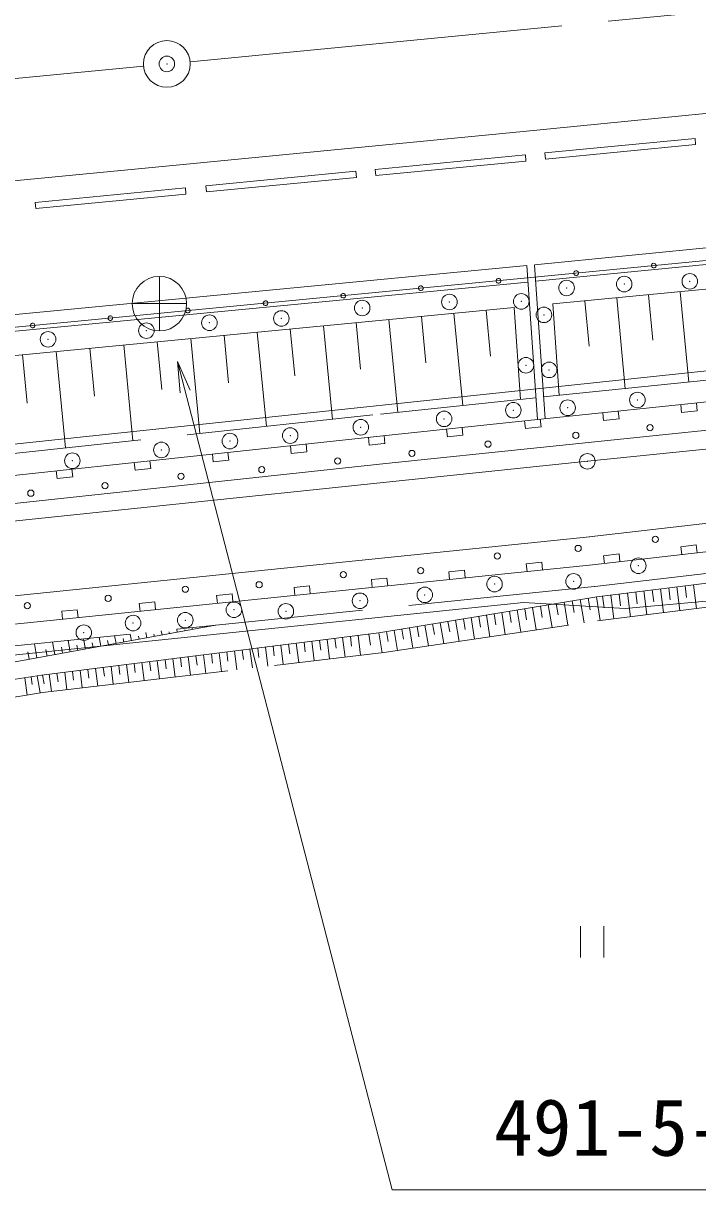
# Model space of a CAD drawing. Units: millimetres, scale not verified. Extents: x 39999 to 679983, y 20000 to 379991.
# Drawn here: x 465696 to 487364, y 253179 to 290626 of the extents above; entities that cross this region are included whole.
import ezdxf
from ezdxf.enums import TextEntityAlignment as Align

# ---------------------------------------------------------------- set-up
doc = ezdxf.new("R2010")
doc.units = ezdxf.units.MM
doc.header["$LTSCALE"] = 999.975
doc.header["$PDMODE"] = 32
doc.header["$PDSIZE"] = 500
doc.linetypes.add('CHAIN', pattern=[18.5, 12, -1.5, 3.5, -1.5])
doc.linetypes.add('DASHED', pattern=[7.5, 6, -1.5])
for name, color, linetype, lineweight in [('D-BMK', 2, 'CHAIN', 13), ('M-BGD', 7, 'Continuous', 13), ('M-BMK-ROW', 1, 'Continuous', 13), ('M-BMK-SRVR', 3, 'Continuous', 13)]:
    doc.layers.add(name, color=color, linetype=linetype, lineweight=lineweight)
doc.styles.add('ＭＳ ゴシック', font='')
doc.styles.get('ＭＳ ゴシック').set_extended_font_data('MS Gothic')

# ---------------------------------------------------------------- blocks, each defined once
blk = doc.blocks.new('ﾌﾟﾛｯﾄﾏｰｸ-03')
at = {"color": 3, "linetype": 'Continuous', "lineweight": 13}
blk.add_circle((0, 0), 0.5, dxfattribs=at)
at = {"color": 3}
blk.add_point((0, 0), dxfattribs=at)
blk = doc.blocks.new('open_arrow')
at = {"color": 0, "linetype": 'Continuous', "lineweight": -2}
blk.add_lwpolyline([(7.5, 1.25), (0, 0), (7.5, -1.25)], dxfattribs=at)

msp = doc.modelspace()

# ---------------------------------------------------------------- linework, layer by layer
at = {"layer": 'D-BMK'}
for p, q in [((471054.4, 289394.6), (569096.9, 298848.1)), ((371518.1, 279797.1), (469561.3, 289250.6))]:
    msp.add_line(p, q, dxfattribs=at)
at = {"layer": 'M-BGD'}
for p, q in [((482456.4, 286464.5), (487278.8, 286930.7)), ((487278.8, 286930.7), (487298, 286731.6)), ((482456.4, 286464.5), (482475.7, 286265.5)), ((487298, 286731.6), (482475.7, 286265.5)), ((477004.8, 285935.4), (481827.1, 286401.5)), ((481846.4, 286202.4), (477024, 285736.3)), ((481827.1, 286401.5), (481846.4, 286202.4)), ((471557.9, 285413.3), (476380.2, 285879.4)), ((476380.2, 285879.4), (476399.5, 285680.4)), ((477004.8, 285935.4), (477024, 285736.3)), ((466079.7, 284875.9), (470902.1, 285342)), ((470902.1, 285342), (470921.3, 285143)), ((471557.9, 285413.3), (471577.1, 285214.3)), ((476399.5, 285680.4), (471577.1, 285214.3)), ((470921.3, 285143), (466099, 284676.9)), ((504374.7, 285053.1), (482120.5, 282873.3)), ((466079.7, 284875.9), (466099, 284676.9)), ((504661, 284678.4), (481899.3, 282449.7)), ((504426.4, 284525.6), (482157.2, 282344.3)), ((482708.5, 281622.6), (503986.8, 283635.1)), ((481871.6, 282848.9), (460859.2, 280832.4)), ((481871.6, 282848.9), (482214.5, 277906.2)), ((482463.9, 277923.5), (482121, 282866.2)), ((481899.3, 282449.7), (460662.4, 280411.7)), ((481908.3, 282320), (460928.3, 280306.6)), ((486806.3, 282010.2), (487081.4, 279101.6)), ((483735.1, 281719.7), (483873.5, 280256.2)), ((484761.7, 281816.8), (485038, 278895.9)), ((485784, 281913.5), (485921.8, 280456.1)), ((481463.7, 281503.8), (461526.7, 279590.5)), ((479532.7, 281318.5), (479817.1, 278355)), ((480570, 281418), (480711.6, 279941.8)), ((475336.7, 280915.8), (475625.4, 277907.3)), ((476389.6, 281016.9), (476533.4, 279518.3)), ((477442.6, 281117.9), (477729.1, 278132)), ((478487.7, 281218.2), (478630.4, 279730.8)), ((471076.9, 280507), (471370, 277452.9)), ((472145.9, 280609.6), (472291.9, 279088.3)), ((473214.8, 280712.2), (473505.7, 277681)), ((474275.7, 280814), (474420.6, 279304.1)), ((467837.7, 280196.2), (467985.9, 278651.8)), ((468922.9, 280300.3), (469218.2, 277223.1)), ((469999.9, 280403.7), (470147, 278870.8)), ((465667.4, 279987.9), (465816.7, 278431.9)), ((466752.6, 280092), (467050.1, 276991.6)), ((482214.5, 277906.2), (490894.6, 278803.5)), ((486846.2, 278133.7), (486820.5, 278382.3)), ((487322.2, 278434.2), (487347.9, 278185.5)), ((477249.1, 277384.8), (482214.5, 277906.2)), ((481828.7, 277614.3), (481802.6, 277862.9)), ((482304.3, 277915.5), (482330, 277666.8)), ((484337.2, 277874.3), (484311.5, 278123)), ((484839, 277926.2), (484337.2, 277874.3)), ((484813.3, 278174.8), (484839, 277926.2)), ((487347.9, 278185.5), (486846.2, 278133.7)), ((479320.2, 277350.9), (479294.1, 277599.6)), ((479795.8, 277652.2), (479821.9, 277403.6)), ((482240.4, 277657.5), (481828.7, 277614.3)), ((482330, 277666.8), (482240.4, 277657.5)), ((463595.7, 275918.7), (477249.1, 277384.8)), ((474779.3, 277119.6), (474806, 276871.1)), ((476812.3, 277086.5), (476785.6, 277335.1)), ((477275.5, 277136.2), (476812.3, 277086.5)), ((477313.3, 277140.2), (477275.5, 277136.2)), ((477287.2, 277388.8), (477313.3, 277140.2)), ((479821.9, 277403.6), (479320.2, 277350.9)), ((471796.5, 276547.9), (471769.8, 276796.5)), ((472271.4, 276850.3), (472298.1, 276601.8)), ((474304.4, 276817.2), (474277.7, 277065.8)), ((474806, 276871.1), (474304.4, 276817.2)), ((469288.6, 276278.6), (469261.9, 276527.2)), ((469763.5, 276581), (469790.2, 276332.5)), ((472298.1, 276601.8), (471796.5, 276547.9)), ((466780.7, 276009.3), (466754, 276257.9)), ((467282.3, 276063.2), (466780.7, 276009.3)), ((467255.6, 276311.7), (467282.3, 276063.2)), ((469790.2, 276332.5), (469288.6, 276278.6)), ((483890.7, 274136.4), (464111.4, 272112)), ((490760.1, 274024.4), (483982.3, 273241)), ((483982.3, 273241), (490760.1, 274024.4)), ((487319.2, 273878.4), (486822.5, 273821)), ((486822.5, 273821), (486851.2, 273572.6)), ((487347.9, 273630), (487319.2, 273878.4)), ((484835.8, 273591.3), (484339.1, 273533.9)), ((484339.1, 273533.9), (484367.8, 273285.6)), ((484864.5, 273343), (484835.8, 273591.3)), ((483982.3, 273241), (464227.7, 271219.2)), ((483982.3, 273241), (464227.7, 271219.2)), ((479866.4, 273071.1), (479369, 273020.2)), ((479369, 273020.2), (479394.5, 272771.5)), ((479891.8, 272822.4), (479866.4, 273071.1)), ((482353.3, 273325.6), (481855.9, 273274.7)), ((481855.9, 273274.7), (481881.4, 273026)), ((482378.8, 273076.9), (482353.3, 273325.6)), ((490943, 273060.6), (484126.6, 272212.3)), ((477379.4, 272816.6), (476882.1, 272765.7)), ((476882.1, 272765.7), (476907.5, 272517)), ((477404.9, 272567.9), (477379.4, 272816.6)), ((472405.6, 272307.5), (471908.2, 272256.6)), ((471908.2, 272256.6), (471933.6, 272007.9)), ((472431, 272058.8), (472405.6, 272307.5)), ((474892.5, 272562), (474395.1, 272511.1)), ((474395.1, 272511.1), (474420.6, 272262.4)), ((474918, 272313.3), (474892.5, 272562)), ((484310, 272235.1), (484357.3, 271854.9)), ((484576, 272268.2), (484670.6, 271508.2)), ((484841.7, 272301.3), (484888.9, 271921.5)), ((485107.4, 272334.3), (485201.8, 271575.2)), ((485372.7, 272367.3), (485419.9, 271988)), ((485638.1, 272400.4), (485732.5, 271642.2)), ((485903.2, 272433.4), (485950.3, 272054.5)), ((486168.2, 272466.3), (486262.5, 271709)), ((486433, 272499.3), (486480.1, 272120.9)), ((486697.8, 272532.3), (486791.9, 271775.8)), ((486962.2, 272565.2), (487009.3, 272187.1)), ((487226.7, 272598.1), (487320.7, 271842.5)), ((469918.6, 272053), (469421.2, 272002.1)), ((469421.2, 272002.1), (469446.7, 271753.4)), ((469944.1, 271804.3), (469918.6, 272053)), ((477121, 271055.6), (484126.6, 272212.3)), ((482059, 271870.9), (482177.9, 271150.8)), ((482311, 271912.5), (482370.8, 271550.4)), ((482563, 271954.1), (482683.3, 271225.7)), ((482818, 271996.2), (482878.5, 271629.9)), ((483073, 272038.3), (483194.6, 271301.3)), ((483330.9, 272080.9), (483392.1, 271710.3)), ((483588.8, 272123.5), (483711.9, 271377.9)), ((483849.8, 272166.5), (483911.7, 271791.6)), ((484110.7, 272209.6), (484235.6, 271453.4)), ((467431.7, 271798.4), (466934.3, 271747.5)), ((466934.3, 271747.5), (466959.7, 271498.8)), ((467457.1, 271549.7), (467431.7, 271798.4)), ((479834.2, 271503.6), (479890.6, 271162.1)), ((480080.9, 271544.3), (480194.3, 270857.2)), ((480327.5, 271585), (480384.6, 271239.4)), ((480574.2, 271625.7), (480689, 270930.4)), ((480820.8, 271666.5), (480878.6, 271316.7)), ((481067.5, 271707.2), (481183.6, 271003.6)), ((481314.1, 271747.9), (481372.5, 271394.1)), ((481560.8, 271788.6), (481678.3, 271076.9)), ((481809.9, 271829.8), (481869, 271471.8)), ((466256.1, 270274.7), (471874.1, 271298.2)), ((470152.5, 270984.5), (470127.8, 271119.7)), ((470644.4, 271074.1), (470626.8, 271170.7)), ((470890.3, 271118.9), (470883.3, 271157.6)), ((471136.3, 271163.8), (471125.7, 271221.7)), ((471382.2, 271208.6), (471378.7, 271227.9)), ((471628.1, 271253.4), (471624.6, 271272.7)), ((477614.3, 271137), (477721, 270491)), ((477861, 271177.8), (477914.6, 270852.7)), ((478107.6, 271218.5), (478215.6, 270564.3)), ((478354.3, 271259.2), (478408.6, 270930)), ((478600.9, 271299.9), (478710.3, 270637.5)), ((478847.6, 271340.7), (478902.6, 271007.4)), ((479094.2, 271381.4), (479205, 270710.7)), ((479340.9, 271422.1), (479396.6, 271084.7)), ((479587.6, 271462.8), (479699.6, 270784)), ((477121, 271055.6), (466281.6, 269696.2)), ((466709.2, 270357.3), (466635.4, 270762.7)), ((467201.1, 270446.9), (467134.3, 270813.7)), ((467693, 270536.5), (467633.2, 270864.7)), ((468184.9, 270626.1), (468132.1, 270915.7)), ((468430.8, 270670.9), (468406.2, 270806.1)), ((468676.8, 270715.7), (468631.1, 270966.7)), ((468922.7, 270760.5), (468901.6, 270876.4)), ((469168.7, 270805.3), (469130, 271017.7)), ((469414.6, 270850.1), (469397, 270946.7)), ((469660.6, 270894.9), (469628.9, 271068.7)), ((469906.5, 270939.7), (469892.5, 271017)), ((470398.4, 271029.3), (470387.9, 271087.3)), ((474715.4, 270753.9), (474754.2, 270443.9)), ((474963.4, 270785), (475041.4, 270163.1)), ((475211.5, 270816.1), (475250.6, 270504.2)), ((475459.5, 270847.2), (475538, 270221.4)), ((475707.6, 270878.3), (475746.9, 270564.4)), ((475955.6, 270909.4), (476034.6, 270279.7)), ((476203.7, 270940.5), (476243.3, 270624.7)), ((476451.7, 270971.7), (476531.2, 270338)), ((476800.8, 271015.4), (476846.6, 270665.1)), ((477121, 271055.6), (477226, 270419.5)), ((477367.7, 271096.3), (477420.6, 270775.4)), ((465887.1, 270208.4), (465844.9, 270443)), ((466133.1, 270252.6), (466052.2, 270703.1)), ((466463.3, 270312.5), (466424.6, 270524.8)), ((466955.2, 270402.1), (466920, 270595.2)), ((467447.1, 270491.7), (467415.4, 270665.5)), ((467939, 270581.3), (467910.8, 270735.8)), ((471738.8, 270380.6), (471776.1, 270082.4)), ((471986.8, 270411.7), (472061.8, 269813.5)), ((472234.9, 270442.8), (472272.5, 270142.7)), ((472482.9, 270473.9), (472558.4, 269871.7)), ((472731, 270505), (472768.8, 270202.9)), ((472979, 270536.1), (473055, 269930)), ((473227.1, 270567.2), (473265.2, 270263.2)), ((473475.1, 270598.3), (473551.6, 269988.3)), ((473723.2, 270629.4), (473761.5, 270323.4)), ((473971.2, 270660.6), (474048.2, 270046.6)), ((474219.3, 270691.7), (474257.9, 270383.7)), ((474467.3, 270722.8), (474544.8, 270104.9)), ((466256.1, 270274.7), (461886.6, 269489.6)), ((468762.1, 270007.3), (468798.1, 269721)), ((469010.2, 270038.4), (469082.3, 269463.8)), ((469258.3, 270069.5), (469294.4, 269781.2)), ((469506.3, 270100.6), (469578.9, 269522.1)), ((469754.4, 270131.7), (469790.8, 269841.5)), ((470002.4, 270162.8), (470075.5, 269580.4)), ((470250.5, 270193.9), (470287.1, 269901.7)), ((470498.5, 270225), (470572, 269638.6)), ((470746.6, 270256.1), (470783.4, 269962)), ((470994.6, 270287.2), (471068.6, 269696.9)), ((471242.7, 270318.4), (471279.8, 270022.2)), ((471490.7, 270349.5), (471565.2, 269755.2)), ((466281.6, 269696.2), (462155, 269082.8)), ((465740.5, 269615.7), (465823.1, 269060.2)), ((465946.1, 269646.3), (465982.1, 269402.2)), ((466236.9, 269126.6), (466142.9, 269675.5)), ((466313.7, 269700.2), (466370.9, 269423.4)), ((466529.7, 269727.3), (466599.3, 269172.4)), ((466777.7, 269758.4), (466812.7, 269480)), ((467025.8, 269789.5), (467095.9, 269230.7)), ((467273.8, 269820.6), (467309, 269540.2)), ((467521.9, 269851.7), (467592.5, 269289)), ((467769.9, 269882.8), (467805.4, 269600.5)), ((468018, 269913.9), (468089.1, 269347.2)), ((468266, 269945), (468301.7, 269660.7)), ((468514.1, 269976.2), (468585.7, 269405.5)), ((483594, 261637.1), (483594, 260637.1)), ((484344, 260637.1), (484344, 261637.1))]:
    msp.add_line(p, q, dxfattribs=at)
at = {"layer": 'M-BGD', "linetype": 'DASHED'}
for p, q in [((482912.5, 278682.1), (482708.5, 281622.6)), ((481668.5, 278552.7), (481463.7, 281503.8)), ((482414.9, 278630.6), (490824.2, 279499.9)), ((484053.6, 272544.7), (464298.9, 270522.9)), ((484140.5, 271441.4), (491019.9, 272309)), ((477282.5, 270426.1), (484140.5, 271441.4)), ((466313.1, 269138.8), (477282.5, 270426.1)), ((462733.2, 268564.4), (466313.1, 269138.8))]:
    msp.add_line(p, q, dxfattribs=at)
at = {"layer": 'M-BGD'}
for points in [[(373676.7, 276739.6), (383923.7, 277723.8), (394796.2, 278760.4), (405660.5, 279808.1), (416516.3, 280855.9), (427378.2, 281900.1), (438223.5, 282951.3), (449073.7, 283992.2), (459928, 285039.2), (470829.9, 286088.5), (481753.9, 287147.9), (492609.4, 288219.5), (498721.7, 288763.8)], [(439103.7, 271111), (463714.5, 275026.3), (477344.1, 276489.9), (482307.8, 277011.1), (490985.2, 277908.1), (548654.7, 283618.6)], [(470649.6, 279771.5), (477546, 253179.4), (495811, 253179.4)], [(515618.7, 277352.7), (490664.8, 274919.4), (483879, 274135.1)]]:
    msp.add_lwpolyline(points, dxfattribs=at)
at = {"layer": 'M-BGD', "linetype": 'DASHED'}
for points in [[(463503.3, 276612.8), (477175.2, 278080.9), (482166, 278604.9)], [(484062.7, 272545.7), (490834.3, 273328.3), (515774, 275760.3)]]:
    msp.add_lwpolyline(points, dxfattribs=at)
at = {"layer": 'M-BGD'}
for centre in [(483449.7, 277399.1), (485832.6, 277640.7), (480625.1, 277115.5), (478180.8, 276816.2), (473358.8, 276298), (475797.8, 276574.6), (470765.5, 276080.9), (465938.2, 275540), (468321.2, 275781.5), (486001.5, 274057.7), (483523, 273766.2), (480924.5, 273526.4), (475977.2, 272923.5), (478467.1, 273056.4), (473275.3, 272599.6), (468422.6, 272166.1), (470901.1, 272457.6), (465824.1, 271926.3)]:
    msp.add_circle(centre, 100, dxfattribs=at)
for centre, start, end in [((485953.9, 282846.7), 167, 347), ((485953.9, 282846.7), 347, 167), ((480965.2, 282360.1), 167, 347), ((480965.2, 282360.1), 347, 167), ((483459.7, 282602.5), 167, 347), ((483459.7, 282602.5), 347, 167), ((478470.5, 282120.7), 167, 347), ((478470.5, 282120.7), 347, 167), ((473481, 281641.8), 167, 347), ((473481, 281641.8), 347, 167), ((475975.7, 281881.3), 167, 347), ((475975.7, 281881.3), 347, 167), ((468491.5, 281163), 347, 167), ((470986.2, 281402.4), 167, 347), ((470986.2, 281402.4), 347, 167), ((465996.7, 280923.6), 167, 347), ((465996.7, 280923.6), 347, 167), ((468491.5, 281163), 167, 347)]:
    msp.add_arc(centre, 75, start, end, dxfattribs=at)
for p in [(483150.6, 282129.3), (485002.7, 282253.6), (487110.6, 282342.7), (476584.3, 281486), (479387.8, 281678.5), (481695.4, 281697.6), (471676.4, 281011.7), (473987.5, 281149.9), (482423.4, 281265.6), (469650.8, 280759.5), (466491.6, 280481.2), (481845.9, 279647.5), (482591.4, 279499.4), (485427.2, 278532.8), (481441, 278205.5), (483186.2, 278282.4), (476540.1, 277657.5), (479217.5, 277927.1), (474271, 277389.7), (470134.1, 276929.2), (472334.8, 277212.9), (467271, 276582.6), (485458.3, 273211.4), (480836, 272623.1), (483374.9, 272708.7), (476513.3, 272085.6), (478596.7, 272276.4), (472464, 271796.9), (474132.1, 271747.7), (469222.4, 271369.7), (470899.3, 271462.4), (467640.2, 271063.2)]:
    msp.add_point(p, dxfattribs=at)
at = {"layer": 'M-BMK-ROW', "color": 30}
msp.add_lwpolyline([(436015.5, 270090.1), (435747.3, 272517.5), (463464.4, 276910.4), (490792.7, 279797.7), (562919.5, 287003), (563540.5, 284595.7), (539352.3, 282199.5), (523750.5, 280615.6), (522382.3, 280476.9), (493744.2, 277570.7), (483819.5, 276563.5), (463926.7, 274494.5), (451881, 272599.7), (444134.5, 271381.1), (436717.6, 270163.3)], close=True, dxfattribs=at)
for points in [[(424285, 268863.8), (428565.5, 269312.4), (429631.7, 269423.4), (430121.9, 269475), (429951.4, 271896.6), (435584.6, 273990.2), (436015.5, 270090.1), (436717.6, 270163.3), (444134.5, 271381.1), (451881, 272599.7), (463926.7, 274494.5), (483819.5, 276563.5), (493744.2, 277570.7), (522382.3, 280476.9), (523750.5, 280615.6), (539352.3, 282199.5), (571270.3, 285361.5)], [(522382.3, 280476.9), (493744.2, 277570.7), (483819.5, 276563.5), (463926.7, 274494.5), (451881, 272599.7), (444134.5, 271381.1), (436717.6, 270163.3), (436015.5, 270090.1), (435747.3, 272517.5), (435584.6, 273990.2), (429951.4, 271896.6), (430121.9, 269475), (429631.7, 269423.4), (428565.5, 269312.4), (424285, 268863.8)], [(404877.1, 262294.7), (430454.1, 264863.6), (430495.1, 263907.5), (432253.8, 262498.2), (437080.9, 262270.8), (438096.6, 263407.3), (437862.2, 266087.2), (461085.4, 269757.5), (463700.7, 270170.9), (481768, 272030.3), (485035, 271841.6), (500652.9, 273247.3), (502130.1, 273750.6), (513805, 274844.3)]]:
    msp.add_lwpolyline(points, dxfattribs=at)
at = {"layer": 'M-BMK-ROW'}
msp.add_circle((483819.5, 276563.5), 250, dxfattribs=at)
msp.add_point((483819.5, 276563.5), dxfattribs=at)
at = {"layer": 'M-BMK-SRVR'}
for p, q in [((470069.3, 282500.6), (470069.3, 280750.6)), ((469194.3, 281625.6), (470944.2, 281625.6))]:
    msp.add_line(p, q, dxfattribs=at)
msp.add_circle((470069.3, 281625.6), 875, dxfattribs=at)

# ---------------------------------------------------------------- block references
at = {"layer": 'M-BGD', "xscale": 133, "yscale": 133, "rotation": 284.5}
msp.add_blockref('open_arrow', (470649.6, 279771.5), dxfattribs=at)
at = {"layer": 'M-BMK-SRVR', "xscale": 1499.963, "yscale": 1499.963}
msp.add_blockref('ﾌﾟﾛｯﾄﾏｰｸ-03', (470307.8, 289322.6), dxfattribs=at)

# ---------------------------------------------------------------- texts
at = {"layer": 'M-BMK-SRVR', "style": 'ＭＳ ゴシック'}
msp.add_text('491-5-0-2', height=1833, dxfattribs=at).set_placement((486428.5, 253718.5), align=Align.BOTTOM_CENTER)

doc.saveas('drawing.dxf')
